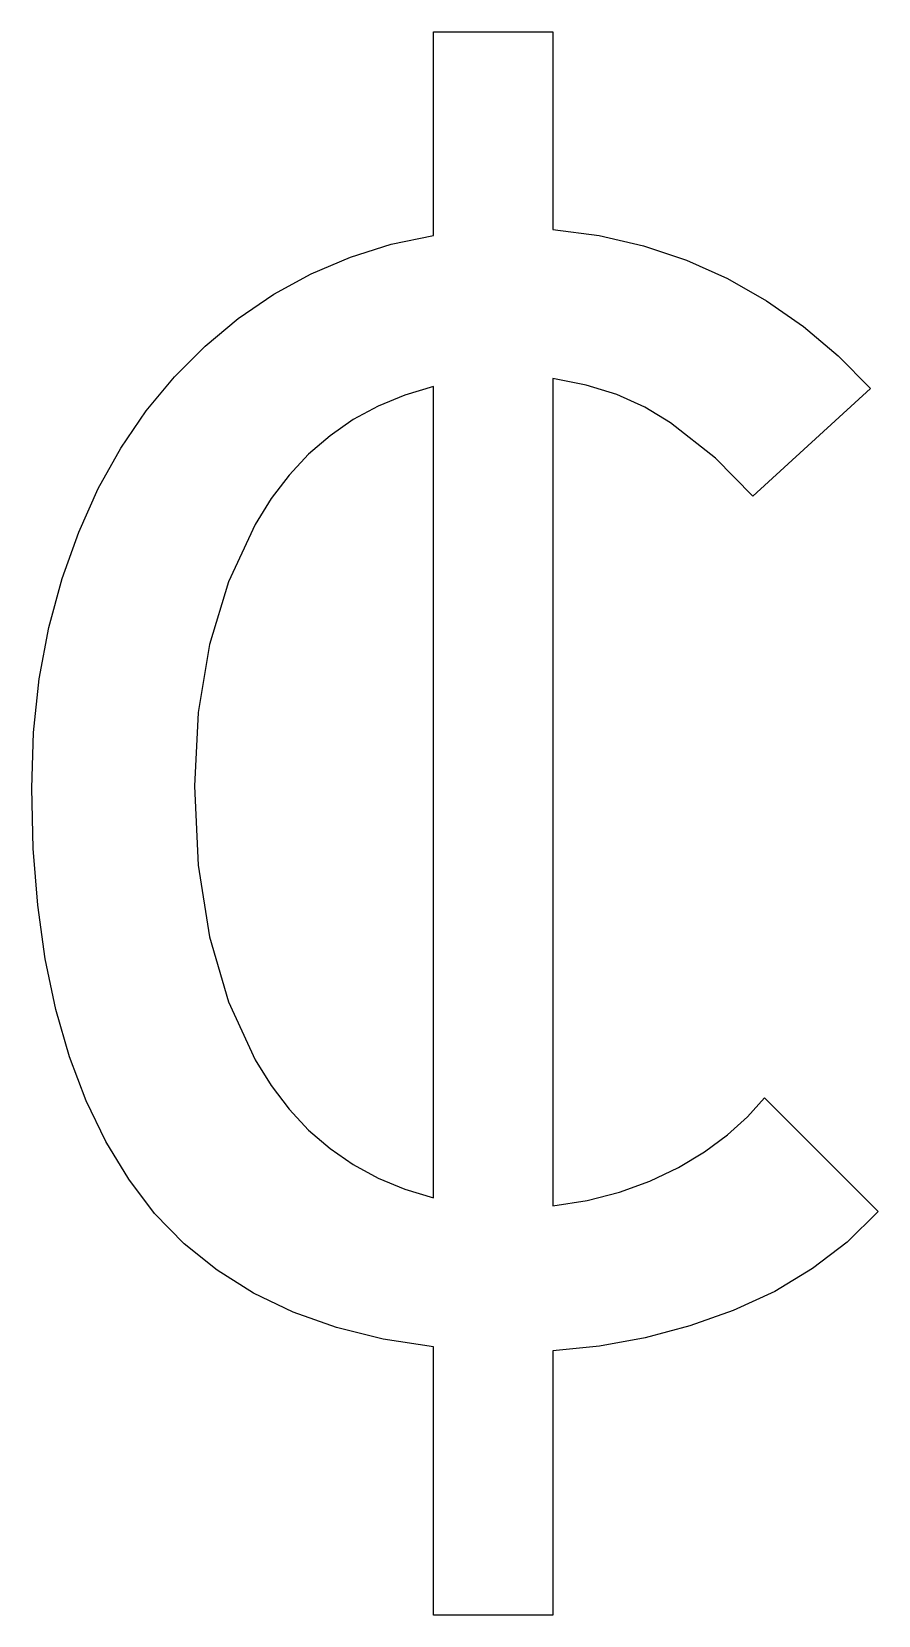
# Model space of a CAD drawing. Extents: x 0.6 to 6.6, y 0 to 11.2.
import ezdxf

# ---------------------------------------------------------------- set-up
doc = ezdxf.new("R2010")
doc.units = 0
doc.layers.get('0').update_dxf_attribs({"linetype": 'CONTINUOUS'})

msp = doc.modelspace()

# ---------------------------------------------------------------- linework, layer by layer
at = {"color": 0}
for p, q in [((3.47222, 9.77778), (3.47222, 11.2222)), ((3.47222, 11.2222), (4.31944, 11.2222)), ((4.31944, 11.2222), (4.31944, 9.81944)), ((3.17231, 9.71528), (3.47222, 9.77778)), ((4.31944, 9.81944), (4.64669, 9.77692)), ((4.64669, 9.77692), (4.96181, 9.70486)), ((2.88368, 9.625), (3.17231, 9.71528)), ((4.96181, 9.70486), (5.26475, 9.60331)), ((2.60633, 9.50694), (2.88368, 9.625)), ((5.26475, 9.60331), (5.55556, 9.47222)), ((2.34028, 9.36111), (2.60633, 9.50694)), ((5.55556, 9.47222), (5.83247, 9.31424)), ((2.08849, 9.18972), (2.34028, 9.36111)), ((5.83247, 9.31424), (6.09375, 9.13194)), ((1.85411, 8.99479), (2.08849, 9.18972)), ((6.09375, 9.13194), (6.33942, 8.92535)), ((1.6371, 8.77647), (1.85411, 8.99479)), ((6.33942, 8.92535), (6.56944, 8.69444)), ((1.4375, 8.53472), (1.6371, 8.77647)), ((4.55376, 8.71838), (4.31944, 8.76389)), ((4.31944, 8.76389), (4.31944, 2.90278)), ((3.27018, 8.64746), (3.08072, 8.56901)), ((3.47222, 8.70833), (3.27018, 8.64746)), ((3.47222, 2.95833), (3.47222, 8.70833)), ((4.77078, 8.6511), (4.55376, 8.71838)), ((4.97043, 8.56213), (4.77078, 8.6511)), ((6.56944, 8.69444), (5.73611, 7.93056)), ((1.25694, 8.27046), (1.4375, 8.53472)), ((3.08072, 8.56901), (2.90386, 8.47299)), ((5.15278, 8.45139), (4.97043, 8.56213)), ((2.90386, 8.47299), (2.73958, 8.35938)), ((5.47222, 8.19965), (5.15278, 8.45139)), ((2.73958, 8.35938), (2.58789, 8.22819)), ((1.09722, 7.98443), (1.25694, 8.27046)), ((2.58789, 8.22819), (2.44878, 8.07943)), ((5.73611, 7.93056), (5.47222, 8.19965)), ((0.958279, 7.67671), (1.09722, 7.98443)), ((2.44878, 8.07943), (2.32226, 7.91308)), ((2.32226, 7.91308), (2.20833, 7.72917)), ((0.840278, 7.34722), (0.958279, 7.67671)), ((2.20833, 7.72917), (2.01992, 7.32422)), ((0.746094, 6.99914), (0.840278, 7.34722)), ((2.01992, 7.32422), (1.88536, 6.88021)), ((0.678819, 6.63542), (0.746094, 6.99914)), ((1.88536, 6.88021), (1.80464, 6.39714)), ((0.638456, 6.25613), (0.678819, 6.63542)), ((1.80464, 6.39714), (1.77778, 5.875)), ((0.625, 5.86111), (0.638456, 6.25613)), ((0.635742, 5.435), (0.625, 5.86111)), ((1.77778, 5.875), (1.80464, 5.3164)), ((0.667969, 5.03168), (0.635742, 5.435)), ((1.80464, 5.3164), (1.88536, 4.80729)), ((0.721679, 4.65115), (0.667969, 5.03168)), ((1.88536, 4.80729), (2.01992, 4.34765)), ((0.796875, 4.2934), (0.721679, 4.65115)), ((0.893554, 3.95844), (0.796875, 4.2934)), ((2.01992, 4.34765), (2.20833, 3.9375)), ((1.01172, 3.64626), (0.893554, 3.95844)), ((2.20833, 3.9375), (2.32226, 3.75358)), ((2.32226, 3.75358), (2.44878, 3.58724)), ((1.15137, 3.35688), (1.01172, 3.64626)), ((5.69786, 3.53174), (5.81944, 3.66667)), ((5.81944, 3.66667), (6.625, 2.86111)), ((2.44878, 3.58724), (2.58789, 3.43847)), ((5.55556, 3.40451), (5.69786, 3.53174)), ((2.58789, 3.43847), (2.73958, 3.30729)), ((5.39236, 3.28515), (5.55556, 3.40451)), ((1.3125, 3.09028), (1.15137, 3.35688)), ((2.73958, 3.30729), (2.90386, 3.19368)), ((5.20833, 3.17361), (5.39236, 3.28515)), ((2.90386, 3.19368), (3.08072, 3.09765)), ((5.00689, 3.07601), (5.20833, 3.17361)), ((1.49658, 2.84842), (1.3125, 3.09028)), ((3.08072, 3.09765), (3.27018, 3.01921)), ((4.79161, 2.99832), (5.00689, 3.07601)), ((3.27018, 3.01921), (3.47222, 2.95833)), ((4.31944, 2.90278), (4.56244, 2.9406)), ((4.56244, 2.9406), (4.79161, 2.99832)), ((1.70524, 2.63325), (1.49658, 2.84842)), ((6.625, 2.86111), (6.40446, 2.64546)), ((1.93842, 2.44476), (1.70524, 2.63325)), ((6.40446, 2.64546), (6.15967, 2.45665)), ((2.19613, 2.28299), (1.93842, 2.44476)), ((6.15967, 2.45665), (5.89057, 2.29476)), ((2.47835, 2.14789), (2.19613, 2.28299)), ((5.89057, 2.29476), (5.59722, 2.15972)), ((2.7851, 2.0395), (2.47835, 2.14789)), ((5.59722, 2.15972), (5.28819, 2.05078)), ((3.11637, 1.95779), (2.7851, 2.0395)), ((5.28819, 2.05078), (4.97222, 1.96701)), ((3.47222, 1.90278), (3.11637, 1.95779)), ((4.64931, 1.90842), (4.31944, 1.875)), ((4.97222, 1.96701), (4.64931, 1.90842)), ((3.47222, 0), (3.47222, 1.90278)), ((4.31944, 1.875), (4.31944, 0)), ((4.31944, 0), (3.47222, 0))]:
    msp.add_line(p, q, dxfattribs=at)

doc.saveas('drawing.dxf')
